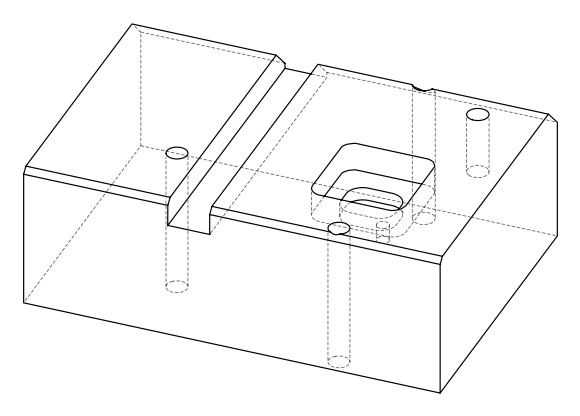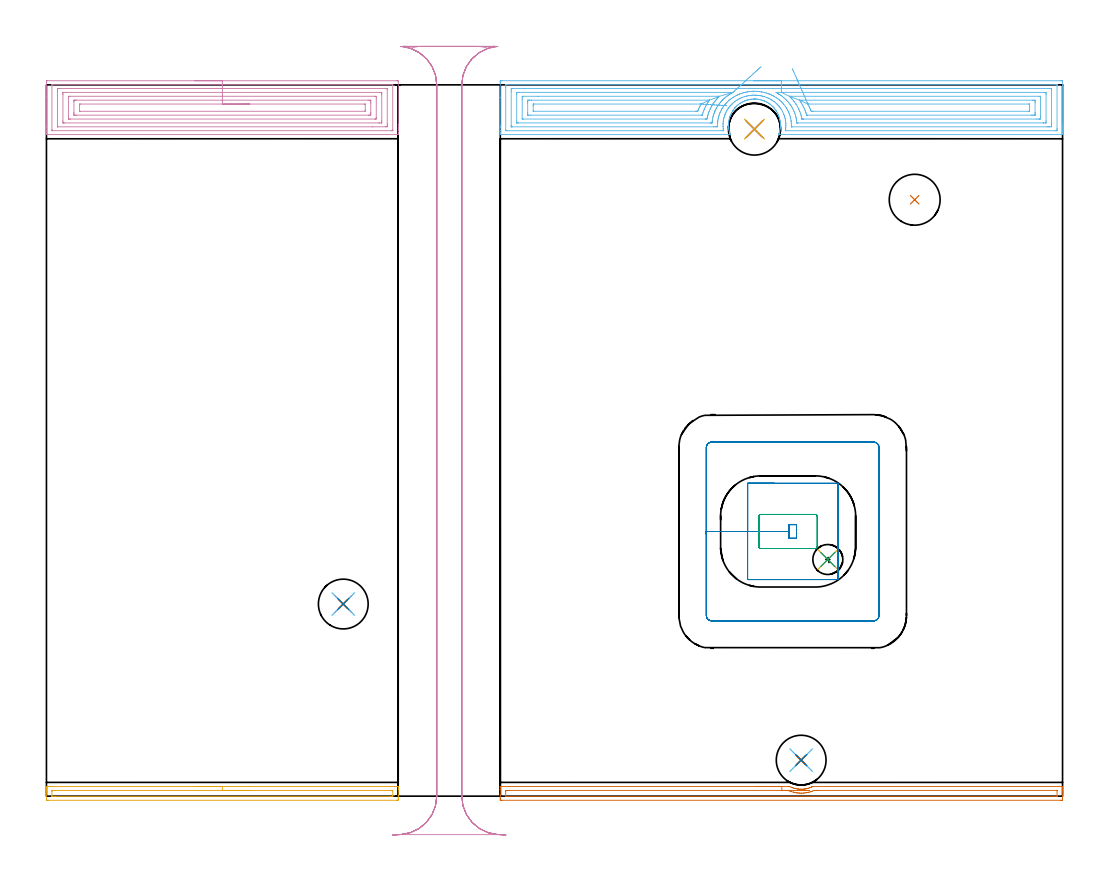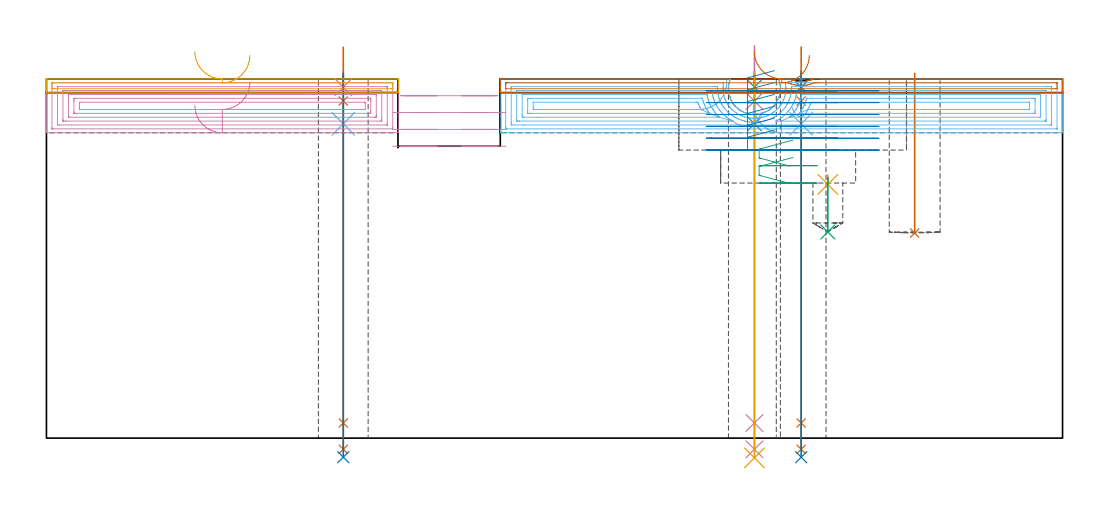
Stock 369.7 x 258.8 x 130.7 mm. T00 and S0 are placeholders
(PLAN: 22 operations, 14 tool changes, 41.5 min)
(1 INDEXABLE_INSERT_DRILL_BLIND_HOLE_FROM_SOLID | STEP1POCKET | NXT0302_008 | 0.23 min | 15002 mm3)
(2 SPOT_DRILL | STEP1HOLE | NXT0321_9005460120000 | 0.05 min | 182 mm3)
(3 SPOT_DRILL_1 | STEP1HOLE_1 | NXT0321_9005460120000 | 0.05 min | 183 mm3)
(4 SPOT_DRILL_2 | STEP1HOLE_2 | NXT0321_9005460120000 | 0.05 min | 182 mm3)
(5 SPOT_DRILL_3 | STEP1POCKET_1 | NXT0321_9005460120000 | 0.04 min | 4173 mm3)
(6 DRILL_BLIND_HOLE_INTO_CENTER | STEP1HOLE | UGT0301_221 | 0.07 min | 1153 mm3)
(7 GUN_DRILL_THROUGH_HOLE | STEP1HOLE | UGT0307_008 | 0.7 min | 11060 mm3)
(8 DRILL_TO_ENLARGE_THROUGH_HOLE | STEP1HOLE | UGT0301_250 | 0.56 min | 21186 mm3)
(9 DRILL_BLIND_HOLE_INTO_CENTER_1 | STEP1HOLE_1 | UGT0301_221 | 0.07 min | 1154 mm3)
(10 GUN_DRILL_THROUGH_HOLE_1 | STEP1HOLE_1 | UGT0307_008 | 0.71 min | 11060 mm3)
(11 DRILL_TO_ENLARGE_THROUGH_HOLE_1 | STEP1HOLE_1 | UGT0301_257 | 0.56 min | 24228 mm3)
(12 DRILL_BLIND_HOLE_INTO_CENTER_2 | STEP1HOLE_2 | UGT0301_221 | 0.07 min | 1155 mm3)
(13 GUN_DRILL_THROUGH_HOLE_2 | STEP1HOLE_2 | UGT0307_008 | 0.7 min | 11059 mm3)
(14 DRILL_TO_ENLARGE_THROUGH_HOLE_2 | STEP1HOLE_2 | UGT0301_250 | 0.56 min | 21185 mm3)
(15 DRILL_BLIND_HOLE_INTO_CENTER_3 | STEP1POCKET_1 | UGT0301_221 | 0.09 min | 1525 mm3)
(16 AREA_MILL | FG_CHAMFER_SURFACE | UGT0205_001 | 7.55 min | 26094 mm3)
(17 AREA_MILL_1 | FG_CHAMFER_SURFACE_1 | UGT0205_001 | 2.23 min | 1645 mm3)
(18 AREA_MILL_2 | FG_CHAMFER_SURFACE_2 | UGT0205_001 | 11.66 min | 39638 mm3)
(19 AREA_MILL_3 | FG_CHAMFER_SURFACE_3 | UGT0205_001 | 3.46 min | 2598 mm3)
(20 MILL_RECTANGULAR_POCKET | POCKET_RECTANGULAR_STRAIGHT | UGT0201_136 | Follow Part, ap 5, ae 75% | 6.27 min | 176246 mm3)
(21 MILL_RECTANGULAR_POCKET_1 | POCKET_RECTANGULAR_STRAIGHT_1 | UGT0201_006 | Follow Part, ap 7, ae 75% | 0.57 min | 20274 mm3)
(22 MILL_RECTANGULAR_SLOT | SLOT_RECTANGULAR | UGT0201_006 | Follow Part, ap 7, ae 75% | 5.19 min | 232188 mm3)
(TOOL NXT0302_008 | Index. Insert Drill 18.5mm [880-D1850L25-05] | D18.5 PA176 FL93 Z2)
(TOOL NXT0321_9005460120000 | NC Spot Drill, 142deg, 12mm, Carbide, Uncoated | D12 PA142 FL30 Z2)
(TOOL UGT0301_221 | Twist Drill 10.9 mm | D10.9 PA118 FL92 Z2)
(TOOL UGT0307_008 | Gun Drill 11 mm | D11 PA130 FL24 Z1)
(TOOL UGT0301_250 | Twist Drill 18.1 mm | D18.1 PA118 FL135 Z2)
(TOOL UGT0301_257 | Twist Drill 18.9 mm | D18.9 PA118 FL135 Z2)
(TOOL UGT0205_001 | Chamfer Mill 20 x 3 x 45 deg. | D20 FL50 Z2)
(TOOL UGT0201_136 | Carbide End Mill 20.0 | D20 FL30 Z4)
(TOOL UGT0201_006 | End Mill 28 mm | D28 FL25 Z2)
(OP 1 INDEXABLE_INSERT_DRILL_BLIND_HOLE_FROM_SOLID)
G17 G21 G94 G90
T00 M6
G54
G17 G0 G90 X315.9 Y217. S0 M3
G43 Z140.7 H1
G94 G81 G98 Z74.6 F250. R132.7
G80
M5
M2
(OP 2 SPOT_DRILL)
G17 G21 G94 G90
T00 M6
G54
G17 G0 G90 X274.6 Y13.1 S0 M3
G43 Z140.7 H0
G94 G81 G98 Z127.7 F250. R133.7
G80
M5
M2
(OP 3 SPOT_DRILL_1)
G17 G21 G94 G90
T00 M6
G54
G17 G0 G90 X257.6 Y242.7 S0 M3
G43 Z140.7 H0
G94 G81 G98 Z127.7 F250. R133.7
G80
M5
M2
(OP 4 SPOT_DRILL_2)
G17 G21 G94 G90
T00 M6
G54
G17 G0 G90 X108. Y69.9 S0 M3
G43 Z140.7 H0
G94 G81 G98 Z127.7 F250. R133.7
G80
M5
M2
(OP 5 SPOT_DRILL_3)
G17 G21 G94 G90
T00 M6
G54
G17 G0 G90 X284.3 Y86.1 S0 M3
G43 Z140.7 H0
G94 G81 G98 Z92.331 F250. R95.8
G80
M5
M2
(OP 6 DRILL_BLIND_HOLE_INTO_CENTER)
G17 G21 G94 G90
T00 M6
G54
G17 G0 G90 X274.6 Y13.1 S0 M3
G43 Z140.7 H0
G94 G81 G98 Z114.35 F250. R132.7
G80
M5
M2
(OP 7 GUN_DRILL_THROUGH_HOLE)
G17 G21 G94 G90
T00 M6
G54
G17 G0 G90 X274.6 Y13.1 M8
G43 Z142.303 H0
S716 M3
G94 G1 Z122.635 F125. M26
G4 X.084
Z5.5 F250.
G4 X.084
Z-4.065 F125.
G4 X.084
M5
M9
G0 Z142.303
M2
(OP 8 DRILL_TO_ENLARGE_THROUGH_HOLE)
G17 G21 G94 G90
T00 M6
G54
G17 G0 G90 X274.6 Y13.1 S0 M3
G43 Z140.7 H0
G94 G73 G98 Z-6.938 F250. Q17.205 R132.7
G80
M5
M2
(OP 9 DRILL_BLIND_HOLE_INTO_CENTER_1)
G17 G21 G94 G90
T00 M6
G54
G17 G0 G90 X257.6 Y242.7 S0 M3
G43 Z140.7 H0
G94 G81 G98 Z114.35 F250. R132.7
G80
M5
M2
(OP 10 GUN_DRILL_THROUGH_HOLE_1)
G17 G21 G94 G90
T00 M6
G54
G17 G0 G90 X257.6 Y242.7 M8
G43 Z142.749 H0
S716 M3
G94 G1 Z122.635 F125. M26
G4 X.084
Z5.5 F250.
G4 X.084
Z-4.065 F125.
G4 X.084
M5
M9
G0 Z142.749
M2
(OP 11 DRILL_TO_ENLARGE_THROUGH_HOLE_1)
G17 G21 G94 G90
T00 M6
G54
G17 G0 G90 X257.6 Y242.7 S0 M3
G43 Z140.7 H0
G94 G73 G98 Z-7.178 F250. Q17.235 R132.7
G80
M5
M2
(OP 12 DRILL_BLIND_HOLE_INTO_CENTER_2)
G17 G21 G94 G90
T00 M6
G54
G17 G0 G90 X108. Y69.9 S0 M3
G43 Z140.7 H0
G94 G81 G98 Z114.35 F250. R132.7
G80
M5
M2
(OP 13 GUN_DRILL_THROUGH_HOLE_2)
G17 G21 G94 G90
T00 M6
G54
G17 G0 G90 X108. Y69.9 M8
G43 Z142.239 H0
S716 M3
G94 G1 Z122.635 F125. M26
G4 X.084
Z5.5 F250.
G4 X.084
Z-4.065 F125.
G4 X.084
M5
M9
G0 Z142.239
M2
(OP 14 DRILL_TO_ENLARGE_THROUGH_HOLE_2)
G17 G21 G94 G90
T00 M6
G54
G17 G0 G90 X108. Y69.9 S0 M3
G43 Z140.7 H0
G94 G73 G98 Z-6.938 F250. Q17.205 R132.7
G80
M5
M2
(OP 15 DRILL_BLIND_HOLE_INTO_CENTER_3)
G17 G21 G94 G90
T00 M6
G54
G17 G0 G90 X284.3 Y86.1 S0 M3
G43 Z140.7 H0
G94 G81 G98 Z75. F250. R94.8
G80
M5
M2
(OP 16 AREA_MILL)
G17 G21 G94 G90
T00 M6
G54
G17 G0 G90 X54. Y260.3 S1061 M3
G43 Z140.7 H0
Z121.1
G94 G1 X54.038 Z120.228 F250.
X54.152 Z119.363
X54.341 Z118.512
X54.603 Z117.68
X54.937 Z116.874
X55.34 Z116.1
X55.808 Z115.364
X56.34 Z114.672
X56.929 Z114.029
X57.572 Z113.439
X58.264 Z112.908
X59. Z112.44
X59.774 Z112.037
X60.58 Z111.703
X61.412 Z111.441
X62.264 Z111.252
X63.128 Z111.138
X64. Z111.1
X127.39
X127.777 Y260.297 Z111.102
X127.99 Y260.292 Z111.106
X128. Y260.075 Z111.322
Y244.466 Z126.929
Y243.861 Z127.534
Y243.301 Z128.096
Y242.975 Z128.421
Y242.415 Z128.981
Y242.09 Z129.305
Y241.439 Z129.96
Y241.071 Z130.328
Y240.723 Z130.668
X127.992 Y240.702 Z130.688
X127.836 Y240.7 Z130.7
X0.164
X0.009 Y240.702 Z130.688
X0.007 Y240.722 Z130.669
X0. Y241.071 Z130.328
Y241.44 Z129.96
Y242.09 Z129.305
Y243.301 Z128.096
Y243.861 Z127.534
Y254.344 Z117.054
Y259.795 Z111.602
X0.002 Y260.077 Z111.32
X0.01 Y260.292 Z111.106
X0.226 Y260.299 Z111.099
X64. Y260.3 Z111.1
Y258.886 Z112.514
X125.826 Y258.885 Z112.515
X125.924 Y258.884 Z112.516
X125.972 Y258.881 Z112.519
X125.989 Y258.879 Z112.521
X125.991 Y258.865 Z112.535
X125.996 Y258.758 Z112.642
X125.999 Y258.518 Z112.882
X126. Y242.583 Z128.817
X125.996 Y242.19 Z129.21
X125.992 Y242.138 Z129.262
X125.988 Y242.12 Z129.28
X125.982 Y242.119 Z129.281
X125.929 Y242.116 Z129.284
X125.821 Y242.115 Z129.285
X125.604 Y242.114 Z129.286
X2.174 Y242.115 Z129.285
X2.076 Y242.116 Z129.284
X2.028 Y242.119 Z129.281
X2.011 Y242.121 Z129.279
X2.009 Y242.135 Z129.265
X2.004 Y242.242 Z129.158
X2.001 Y242.482 Z128.918
X2. Y258.417 Z112.983
X2.004 Y258.81 Z112.59
X2.008 Y258.862 Z112.538
X2.012 Y258.88 Z112.52
X2.018 Y258.881 Z112.519
X2.071 Y258.884 Z112.516
X2.179 Y258.885 Z112.515
X2.396 Y258.886 Z112.514
X64.
Y257.472 Z113.928
X123.818 Y257.471 Z113.929
X123.93 Y257.47 Z113.93
X123.969 Y257.467 Z113.933
X123.985 Y257.466 Z113.934
X123.99 Y257.439 Z113.961
X123.995 Y257.32 Z114.08
X123.999 Y257.139 Z114.261
X124. Y244.566 Z126.834
X123.996 Y243.861 Z127.539
X123.992 Y243.688 Z127.712
X123.976 Y243.535 Z127.865
X123.818 Y243.534 Z127.866
X123.259 Y243.53 Z127.87
X118.685 Y243.528 Z127.872
X4.182 Y243.529 Z127.871
X4.07 Y243.531 Z127.869
X4.031 Y243.533 Z127.867
X4.015 Y243.534 Z127.866
X4.01 Y243.561 Z127.839
X4.005 Y243.681 Z127.719
X4.001 Y243.861 Z127.539
X4. Y256.434 Z114.966
X4.004 Y257.139 Z114.261
X4.008 Y257.312 Z114.088
X4.024 Y257.465 Z113.935
X4.182 Y257.466 Z113.934
X4.741 Y257.471 Z113.929
X9.28 Y257.472 Z113.928
X64.
Y256.057 Z115.343
X121.338
X121.896 Y256.055 Z115.345
X121.956 Y256.053 Z115.347
X121.99 Y256.05 Z115.35
X121.993 Y256.005 Z115.395
X121.997 Y255.804 Z115.596
X122. Y255.401 Z115.999
Y245.631 Z125.769
X121.995 Y245.205 Z126.195
X121.99 Y244.992 Z126.408
X121.985 Y244.949 Z126.451
X121.933 Y244.947 Z126.453
X121.833 Y244.944 Z126.456
X121.14 Y244.943 Z126.457
X120.941
X6.662
X6.104 Y244.945 Z126.455
X6.044 Y244.947 Z126.453
X6.01 Y244.95 Z126.45
X6.007 Y244.995 Z126.405
X6.003 Y245.196 Z126.204
X6. Y245.599 Z125.801
Y255.369 Z116.031
X6.005 Y255.795 Z115.605
X6.01 Y256.008 Z115.392
X6.015 Y256.051 Z115.349
X6.067 Y256.053 Z115.347
X6.167 Y256.056 Z115.344
X6.86 Y256.057 Z115.343
X7.059
X64.
Y254.643 Z116.757
X119.354
X119.515 Y254.642 Z116.758
X119.836 Y254.636 Z116.764
X119.991 Y254.625 Z116.775
X119.995 Y254.575 Z116.825
X119.998 Y254.484 Z116.916
X120. Y253.843 Z117.557
X119.999 Y246.762 Z124.638
X119.994 Y246.516 Z124.884
X119.988 Y246.364 Z125.036
X119.676 Y246.359 Z125.041
X119.515 Y246.357 Z125.043
X8.646
X8.485 Y246.358 Z125.042
X8.164 Y246.364 Z125.036
X8.009 Y246.375 Z125.025
X8.005 Y246.425 Z124.975
X8.002 Y246.516 Z124.884
X8. Y247.157 Z124.243
X8.001 Y254.238 Z117.162
X8.006 Y254.484 Z116.916
X8.012 Y254.636 Z116.764
X8.324 Y254.641 Z116.759
X8.485 Y254.643 Z116.757
X64.
Y253.229 Z118.171
X117.049
X117.569 Y253.226 Z118.174
X117.948 Y253.222 Z118.178
X117.99 Y253.217 Z118.183
X117.996 Y253.175 Z118.225
X117.999 Y252.713 Z118.687
X118. Y252.286 Z119.114
Y248.744 Z122.656
X117.999 Y248.287 Z123.113
X117.996 Y247.863 Z123.537
X117.99 Y247.799 Z123.601
X117.983 Y247.778 Z123.622
X117.958 Y247.776 Z123.624
X117.829 Y247.773 Z123.627
X117.569 Y247.772 Z123.628
X117.196 Y247.771 Z123.629
X10.951 Y247.772 Z123.628
X10.431 Y247.774 Z123.626
X10.052 Y247.778 Z123.622
X10.01 Y247.783 Z123.617
X10.004 Y247.825 Z123.575
X10.001 Y248.287 Z123.113
X10. Y248.714 Z122.686
X10.001 Y252.713 Z118.687
X10.004 Y253.137 Z118.263
X10.01 Y253.201 Z118.199
X10.017 Y253.222 Z118.178
X10.042 Y253.224 Z118.176
X10.171 Y253.227 Z118.173
X10.431 Y253.228 Z118.172
X10.804 Y253.229 Z118.171
X64.
Y251.815 Z119.585
X115.796
X115.985 Y251.808 Z119.592
X115.998 Y251.749 Z119.651
X116. Y251.729 Z119.671
X115.999 Y249.627 Z121.773
X115.99 Y249.203 Z122.197
X115.783 Y249.186 Z122.214
X115.77 Y249.185 Z122.215
X12.204
X12.015 Y249.192 Z122.208
X12.002 Y249.251 Z122.149
X12. Y249.271 Z122.129
X12.001 Y251.373 Z120.027
X12.01 Y251.797 Z119.603
X12.217 Y251.814 Z119.586
X12.23 Y251.815 Z119.585
X64.
X64.872 Z119.623
X65.736 Z119.737
X66.588 Z119.926
X67.42 Z120.188
X68.226 Z120.522
X69. Z120.925
X69.736 Z121.394
X70.428 Z121.925
X71.071 Z122.514
X71.66 Z123.157
X72.192 Z123.849
X72.66 Z124.585
X73.063 Z125.359
X73.397 Z126.165
X73.659 Z126.997
X73.848 Z127.849
X73.962 Z128.714
X74. Z129.585
G0 Z140.7
M5
M2
(OP 17 AREA_MILL_1)
G17 G21 G94 G90
T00 M6
G54
G17 G0 G90 X54. Y3.5 S1061 M3
G43 Z140.7 H0
G94 G1 X54.038 Z139.828 F250.
X54.152 Z138.963
X54.341 Z138.112
X54.603 Z137.28
X54.937 Z136.474
X55.34 Z135.7
X55.808 Z134.964
X56.34 Z134.272
X56.929 Z133.629
X57.572 Z133.039
X58.264 Z132.508
X59. Z132.04
X59.774 Z131.637
X60.58 Z131.303
X61.412 Z131.041
X62.264 Z130.852
X63.128 Z130.738
X64. Z130.7
X127.836
X127.99 Y3.497 Z130.688
X127.998 Y3.384 Z130.576
X128. Y3.265 Z130.464
Y2.949 Z130.148
Y2.308 Z129.503
Y0.243 Z127.441
Y-0.308 Z126.887
Y-0.904 Z126.291
X127.997 Y-1.18 Z126.015
X127.99 Y-1.493 Z125.703
X127.715 Y-1.498 Z125.7
X127.389 Y-1.5
X0.61
X0.285 Y-1.498
X0.01 Y-1.493 Z125.703
X0. Y-1.18 Z126.015
Y1.988 Z129.184
Y2.308 Z129.503
Y2.949 Z130.148
Y3.265 Z130.464
X0.002 Y3.384 Z130.576
X0.01 Y3.497 Z130.688
X0.164 Y3.5 Z130.7
X64.
Y2.086 Z129.286
X124.939
X125.604 Y2.085 Z129.285
X125.835 Y2.083 Z129.283
X125.95 Y2.079 Z129.279
X125.991 Y2.07 Z129.27
X125.993 Y2.047 Z129.247
X125.999 Y1.923 Z129.123
X126. Y0.177 Z127.377
X125.998 Y0.048 Z127.248
X125.993 Y-0.055 Z127.145
X125.989 Y-0.08 Z127.12
X125.977 Y-0.082 Z127.118
X125.936 Y-0.084 Z127.116
X125.604 Y-0.086 Z127.114
X125.376
X3.061
X2.396 Y-0.085 Z127.115
X2.166 Y-0.083 Z127.117
X2.05 Y-0.079 Z127.121
X2.009 Y-0.07 Z127.13
X2.007 Y-0.047 Z127.153
X2.001 Y0.077 Z127.277
X2. Y1.823 Z129.023
X2.002 Y1.952 Z129.152
X2.007 Y2.054 Z129.254
X2.011 Y2.08 Z129.28
X2.023 Y2.082 Z129.282
X2.064 Y2.084 Z129.284
X2.396 Y2.085 Z129.285
X2.624 Y2.086 Z129.286
X64.
X64.872 Z129.324
X65.736 Z129.438
X66.588 Z129.626
X67.42 Z129.889
X68.226 Z130.223
X69. Z130.625
X69.736 Z131.094
X70.428 Z131.625
X71.071 Z132.215
X71.66 Z132.858
X72.192 Z133.55
X72.66 Z134.286
X73.063 Z135.059
X73.397 Z135.865
X73.659 Z136.697
X73.848 Z137.549
X73.962 Z138.414
X74. Z139.286
G0 Z140.7
M5
M2
(OP 18 AREA_MILL_2)
G17 G21 G94 G90
T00 M6
G54
G17 G0 G90 X257.4 Y260.3 S1061 M3
G43 Z140.7 H0
Z121.1
G94 G1 X257.438 Z120.228 F250.
X257.552 Z119.363
X257.741 Z118.512
X258.003 Z117.68
X258.337 Z116.874
X258.74 Z116.1
X259.208 Z115.364
X259.74 Z114.672
X260.329 Z114.029
X260.972 Z113.439
X261.664 Z112.908
X262.4 Z112.44
X263.174 Z112.037
X263.98 Z111.703
X264.812 Z111.441
X265.664 Z111.252
X266.528 Z111.138
X267.4 Z111.1
X369.099
X369.487 Y260.296 Z111.102
X369.69 Y260.292 Z111.106
X369.7 Y260.085 Z111.313
Y244.456 Z126.938
Y243.861 Z127.533
Y243.282 Z128.115
Y242.975 Z128.421
Y242.397 Z129.
Y242.09 Z129.305
Y241.477 Z129.922
Y241.05 Z130.35
Y240.721 Z130.669
X369.692 Y240.702 Z130.688
X369.546 Y240.7 Z130.7
X266.508
X266.391 Y240.705 Z130.691
X266.43 Y240.833 Z130.565
X266.508 Y241.057 Z130.343
X266.564 Y241.216 Z130.184
X266.654 Y241.51 Z129.89
X266.77 Y241.949 Z129.451
X266.868 Y242.391 Z129.009
X266.943 Y242.831 Z128.569
X266.998 Y243.272 Z128.128
X267.031 Y243.713 Z127.687
X267.044 Y244.154 Z127.246
X267.036 Y244.594 Z126.806
X267.007 Y245.035 Z126.365
X266.958 Y245.476 Z125.924
X266.887 Y245.916 Z125.484
X266.794 Y246.358 Z125.042
X266.678 Y246.797 Z124.603
X266.509 Y247.345 Z124.055
X266.448 Y247.512 Z123.887
X266.382 Y247.677 Z123.721
X266.246 Y247.989 Z123.408
X266.189 Y248.12 Z123.277
X266.107 Y248.287 Z123.112
X265.973 Y248.559 Z122.84
X265.878 Y248.73 Z122.67
X265.617 Y249.197 Z122.202
X265.458 Y249.439 Z121.958
X265.331 Y249.615 Z121.779
X265.174 Y249.834 Z121.566
X265.136 Y249.887 Z121.513
X264.795 Y250.321 Z121.078
X264.726 Y250.402 Z120.996
X264.632 Y250.5 Z120.896
X264.426 Y250.72 Z120.68
X264.341 Y250.81 Z120.589
X263.94 Y251.203 Z120.197
X263.835 Y251.297 Z120.102
X263.386 Y251.658 Z119.737
X263.164 Y251.826 Z119.574
X262.943 Y251.99 Z119.409
X262.805 Y252.084 Z119.316
X262.432 Y252.314 Z119.086
X262.408 Y252.327 Z119.073
X262.052 Y252.528 Z118.869
X261.609 Y252.749 Z118.649
X261.155 Y252.953 Z118.443
X261.129 Y252.963 Z118.433
X260.999 Y253.008 Z118.39
X260.863 Y253.054 Z118.344
X260.709 Y253.103 Z118.289
X260.415 Y253.205 Z118.193
X260.269 Y253.253 Z118.144
X259.825 Y253.377 Z118.023
X259.371 Y253.474 Z117.923
X258.933 Y253.548 Z117.852
X258.487 Y253.6 Z117.798
X258.042 Y253.635 Z117.764
X257.819 Y253.645 Z117.754
X257.688 Z117.753
X257.587 Z117.748
X257.479 Y253.647 Z117.753
X257.428
X257.149 Y253.634 Z117.765
X256.704 Y253.6 Z117.799
X256.259 Y253.546 Z117.851
X255.813 Y253.471 Z117.926
X255.803 Y253.469 Z117.928
X255.357 Y253.372 Z118.027
X255.277 Y253.351 Z118.049
X254.922 Y253.255 Z118.143
X254.769 Y253.206 Z118.192
X254.494 Y253.116 Z118.278
X254.465 Y253.105 Z118.289
X254.301 Y253.047 Z118.352
X254.018 Y252.942 Z118.454
X253.704 Y252.8 Z118.599
X253.582 Y252.745 Z118.654
X253.126 Y252.516 Z118.881
X252.764 Y252.31 Z119.088
X252.459 Y252.123 Z119.277
X252.395 Y252.084 Z119.316
X252.248 Y251.984 Z119.416
X251.796 Y251.644 Z119.752
X251.659 Y251.533 Z119.863
X251.356 Y251.289 Z120.11
X251.26 Y251.203 Z120.197
X250.84 Y250.791 Z120.609
X250.747 Y250.691 Z120.707
X250.568 Y250.5 Z120.896
X250.465 Y250.392 Z121.007
X250.45 Y250.374 Z121.024
X250.405 Y250.321 Z121.078
X250.064 Y249.887 Z121.513
X250.004 Y249.803 Z121.596
X249.869 Y249.615 Z121.781
X249.742 Y249.439 Z121.958
X249.568 Y249.172 Z122.227
X249.227 Y248.56 Z122.84
X249.011 Y248.122 Z123.278
X248.821 Y247.678 Z123.722
X248.714 Y247.402 Z123.998
X248.682 Y247.319 Z124.081
X248.666 Y247.266 Z124.134
X248.522 Y246.797 Z124.603
X248.406 Y246.358 Z125.042
X248.313 Y245.916 Z125.484
X248.242 Y245.476 Z125.924
X248.193 Y245.035 Z126.365
X248.164 Y244.594 Z126.806
X248.156 Y244.154 Z127.246
X248.169 Y243.713 Z127.687
X248.202 Y243.272 Z128.128
X248.256 Y242.831 Z128.569
X248.336 Y242.391 Z129.009
X248.55 Y241.51 Z129.89
X248.636 Y241.216 Z130.184
X248.666 Y241.126 Z130.274
X248.685 Y241.069 Z130.33
X248.76 Y240.859 Z130.539
X248.809 Y240.705 Z130.692
X248.666 Y240.7 Z130.7
X165.254
X165.11 Y240.703 Z130.688
X165.107 Y240.72 Z130.671
X165.1 Y241.05 Z130.35
Y241.477 Z129.922
Y242.09 Z129.305
Y243.282 Z128.115
Y243.861 Z127.533
Y254.194 Z117.203
Y259.506 Z111.891
X165.103 Y259.795 Z111.602
X165.108 Y260.292 Z111.106
X165.197 Y260.295 Z111.103
X165.701 Y260.3 Z111.1
X267.4
Y258.886 Z112.514
X367.34
X367.536 Y258.884 Z112.516
X367.634 Y258.882 Z112.518
X367.68 Y258.879 Z112.521
X367.691 Y258.874 Z112.526
X367.693 Y258.858 Z112.542
X367.697 Y258.76 Z112.64
X367.7 Y258.529 Z112.871
X367.699 Y242.975 Z128.425
X367.698 Y242.596 Z128.804
X367.69 Y242.212 Z129.188
X367.685 Y242.121 Z129.279
X367.64 Y242.119 Z129.281
X367.532 Y242.116 Z129.284
X367.315 Y242.114 Z129.286
X367.291
X269.16
X268.97 Y242.117 Z129.283
X268.877 Y242.121 Z129.279
X268.843 Y242.123 Z129.277
X268.845 Y242.147 Z129.253
X268.853 Y242.214 Z129.186
X268.88 Y242.392 Z129.008
X268.961 Y242.975 Z128.425
X268.984 Y243.174 Z128.226
X269.028 Y243.861 Z127.539
X269.034 Y244.009 Z127.391
X269.019 Y244.746 Z126.654
X269.012 Y244.917 Z126.483
X268.936 Y245.631 Z125.769
X268.893 Y245.92 Z125.48
X268.773 Y246.516 Z124.884
X268.639 Y247.058 Z124.342
X268.534 Y247.402 Z123.998
X268.475 Y247.583 Z123.817
X268.292 Y248.094 Z123.306
X268.209 Y248.287 Z123.113
X268.144 Y248.434 Z122.966
X267.771 Y249.172 Z122.228
X267.4 Y249.83 Z121.57
X267.247 Y250.057 Z121.343
X266.897 Y250.557 Z120.843
X266.591 Y250.943 Z120.457
X266.508 Y251.044 Z120.356
X266.126 Y251.454 Z119.946
X265.76 Y251.828 Z119.572
X265.616 Y251.968 Z119.432
X265.215 Y252.319 Z119.081
X264.73 Y252.713 Z118.687
X264.724 Y252.718 Z118.682
X264.704 Y252.733 Z118.667
X264.214 Y253.078 Z118.322
X264.024 Y253.2 Z118.2
X263.832 Y253.319 Z118.081
X263.348 Y253.598 Z117.802
X262.939 Y253.809 Z117.591
X262.525 Y254.01 Z117.39
X262.047 Y254.214 Z117.186
X261.27 Y254.484 Z116.916
X261.155 Y254.522 Z116.878
X261.099 Y254.54 Z116.86
X260.608 Y254.671 Z116.729
X260.263 Y254.754 Z116.646
X259.915 Y254.829 Z116.571
X259.371 Y254.921 Z116.479
X258.868 Y254.983 Z116.417
X258.479 Y255.017 Z116.383
X257.907 Y255.051 Z116.349
X257.587 Y255.056 Z116.344
X257.027 Y255.039 Z116.361
X256.695 Y255.015 Z116.385
X256.207 Y254.968 Z116.432
X255.803 Y254.917 Z116.483
X255.429 Y254.854 Z116.546
X254.911 Y254.748 Z116.652
X254.693 Y254.699 Z116.701
X254.018 Y254.518 Z116.882
X253.992 Y254.51 Z116.89
X253.91 Y254.484 Z116.916
X253.33 Y254.282 Z117.118
X253.244 Y254.25 Z117.15
X253.126 Y254.203 Z117.197
X252.703 Y254.019 Z117.381
X252.234 Y253.798 Z117.602
X252.101 Y253.731 Z117.669
X251.852 Y253.598 Z117.802
X251.342 Y253.302 Z118.098
X250.979 Y253.073 Z118.327
X250.45 Y252.698 Z118.702
X249.969 Y252.306 Z119.094
X249.558 Y251.948 Z119.452
X249.496 Y251.889 Z119.511
X249.435 Y251.828 Z119.572
X249.059 Y251.438 Z119.962
X248.666 Y251.016 Z120.384
X248.632 Y250.976 Z120.424
X248.606 Y250.943 Z120.457
X248.25 Y250.47 Z120.93
X247.949 Y250.057 Z121.343
X247.878 Y249.954 Z121.446
X247.774 Y249.795 Z121.605
X247.549 Y249.396 Z122.004
X247.429 Y249.172 Z122.228
X247.244 Y248.812 Z122.588
X246.996 Y248.287 Z123.113
X246.96 Y248.209 Z123.191
X246.882 Y248.023 Z123.377
X246.719 Y247.563 Z123.837
X246.668 Y247.402 Z123.998
X246.518 Y246.877 Z124.523
X246.427 Y246.516 Z124.884
X246.352 Y246.157 Z125.243
X246.264 Y245.631 Z125.769
X246.234 Y245.389 Z126.011
X246.181 Y244.746 Z126.654
X246.17 Y244.567 Z126.833
X246.172 Y243.861 Z127.539
X246.177 Y243.675 Z127.725
X246.241 Y242.975 Z128.425
X246.271 Y242.696 Z128.704
X246.358 Y242.121 Z129.279
X246.314 Y242.119 Z129.281
X246.206 Y242.116 Z129.284
X245.99 Y242.114 Z129.286
X245.965
X167.46
X167.264 Y242.116 Z129.284
X167.166 Y242.118 Z129.282
X167.12 Y242.121 Z129.279
X167.109 Y242.126 Z129.274
X167.107 Y242.142 Z129.258
X167.103 Y242.24 Z129.16
X167.1 Y242.472 Z128.929
X167.101 Y258.025 Z113.375
X167.102 Y258.405 Z112.995
X167.11 Y258.788 Z112.612
X167.115 Y258.879 Z112.521
X167.16 Y258.881 Z112.519
X167.268 Y258.884 Z112.516
X167.485 Y258.886 Z112.514
X167.509
X267.4
Y257.472 Z113.928
X365.197 Y257.471 Z113.929
X365.531 Y257.469 Z113.931
X365.642 Y257.467 Z113.933
X365.679 Y257.465 Z113.935
X365.69 Y257.456 Z113.944
X365.693 Y257.419 Z113.981
X365.697 Y257.307 Z114.093
X365.699 Y257.139 Z114.261
X365.7 Y256.972 Z114.428
Y244.578 Z126.822
X365.698 Y243.861 Z127.539
X365.697 Y243.696 Z127.704
X365.689 Y243.535 Z127.865
X365.531 Y243.534 Z127.866
X364.973 Y243.53 Z127.87
X364.639 Y243.529 Z127.871
X364.082 Y243.528 Z127.872
X271.302 Y243.529 Z127.871
X271.13 Y243.531 Z127.869
X271.06 Y243.533 Z127.867
X271.036 Y243.535 Z127.865
X271.029 Y243.563 Z127.837
X271.033 Y243.861 Z127.539
X271.027 Y244.687 Z126.713
X271.024 Y244.746 Z126.654
X270.968 Y245.454 Z125.946
X270.95 Y245.631 Z125.769
X270.948 Y245.651 Z125.749
X270.795 Y246.516 Z124.884
X270.754 Y246.729 Z124.671
X270.574 Y247.402 Z123.998
X270.406 Y247.96 Z123.44
X270.286 Y248.287 Z123.113
X270.228 Y248.437 Z122.963
X270.076 Y248.802 Z122.598
X269.957 Y249.053 Z122.347
X269.898 Y249.172 Z122.228
X269.725 Y249.52 Z121.88
X269.422 Y250.057 Z121.343
X269.184 Y250.466 Z120.934
X268.853 Y250.943 Z120.457
X268.292 Y251.685 Z119.715
X268.168 Y251.828 Z119.572
X267.799 Y252.229 Z119.171
X267.4 Y252.643 Z118.757
X267.325 Y252.713 Z118.687
X266.894 Y253.099 Z118.301
X266.508 Y253.421 Z117.979
X266.28 Y253.598 Z117.802
X265.616 Y254.087 Z117.313
X264.977 Y254.484 Z116.916
X264.724 Y254.631 Z116.769
X264.387 Y254.818 Z116.582
X263.832 Y255.089 Z116.311
X263.213 Y255.369 Z116.031
X262.939 Y255.48 Z115.92
X262.762 Y255.545 Z115.855
X262.047 Y255.781 Z115.619
X261.456 Y255.956 Z115.444
X261.155 Y256.033 Z115.367
X260.292 Y256.226 Z115.174
X260.263 Y256.231 Z115.169
X260.127 Y256.254 Z115.146
X259.371 Y256.359 Z115.041
X259.251 Y256.373 Z115.027
X258.479 Y256.436 Z114.964
X258.283 Y256.448 Z114.952
X257.587 Y256.47 Z114.93
X257.375 Y256.465 Z114.935
X256.695 Y256.437 Z114.963
X256.523 Y256.424 Z114.976
X255.803 Y256.356 Z115.044
X255.711 Y256.345 Z115.055
X255.069 Y256.254 Z115.146
X254.934 Y256.231 Z115.169
X254.911 Y256.226 Z115.174
X254.202 Y256.073 Z115.327
X254.018 Y256.03 Z115.37
X253.497 Y255.886 Z115.514
X253.126 Y255.778 Z115.622
X252.819 Y255.674 Z115.726
X252.234 Y255.472 Z115.928
X252.159 Y255.444 Z115.956
X251.978 Y255.369 Z116.031
X251.541 Y255.172 Z116.228
X251.342 Y255.078 Z116.322
X250.942 Y254.881 Z116.519
X250.45 Y254.619 Z116.781
X250.363 Y254.57 Z116.83
X250.216 Y254.484 Z116.916
X249.812 Y254.232 Z117.168
X249.558 Y254.069 Z117.331
X249.283 Y253.871 Z117.529
X248.913 Y253.598 Z117.802
X248.774 Y253.491 Z117.909
X248.666 Y253.404 Z117.996
X248.291 Y253.086 Z118.314
X247.873 Y252.713 Z118.687
X247.822 Y252.666 Z118.734
X247.774 Y252.618 Z118.782
X247.386 Y252.213 Z119.187
X247.027 Y251.828 Z119.572
X246.959 Y251.751 Z119.649
X246.882 Y251.658 Z119.742
X246.571 Y251.251 Z120.149
X246.342 Y250.943 Z120.457
X246.196 Y250.738 Z120.662
X245.99 Y250.435 Z120.965
X245.848 Y250.198 Z121.202
X245.769 Y250.057 Z121.343
X245.534 Y249.625 Z121.775
X245.303 Y249.172 Z122.228
X245.236 Y249.035 Z122.365
X245.097 Y248.738 Z122.662
X244.966 Y248.417 Z122.983
X244.917 Y248.287 Z123.113
X244.735 Y247.761 Z123.639
X244.628 Y247.402 Z123.998
X244.536 Y247.073 Z124.327
X244.403 Y246.516 Z124.884
X244.369 Y246.354 Z125.046
X244.25 Y245.631 Z125.769
X244.244 Y245.592 Z125.808
X244.205 Y245.184 Z126.216
X244.173 Y244.778 Z126.622
Y244.746 Z126.654
X244.165 Y243.901 Z127.499
X244.167 Y243.648 Z127.752
X244.168 Y243.545 Z127.855
X243.982 Y243.536 Z127.864
X243.645 Y243.531 Z127.869
X243.313 Y243.529 Z127.871
X242.756
X169.603
X169.269 Y243.531 Z127.869
X169.158 Y243.533 Z127.867
X169.121 Y243.535 Z127.865
X169.11 Y243.544 Z127.856
X169.107 Y243.582 Z127.819
X169.103 Y243.693 Z127.707
X169.101 Y243.861 Z127.539
X169.1 Y244.028 Z127.372
Y256.422 Z114.978
X169.102 Y257.139 Z114.261
X169.103 Y257.304 Z114.096
X169.111 Y257.465 Z113.935
X169.269 Y257.466 Z113.934
X169.827 Y257.471 Z113.929
X173.74 Y257.472 Z113.928
X267.4
Y256.057 Z115.343
X363.053
X363.606 Y256.055 Z115.345
X363.667 Y256.053 Z115.347
X363.683 Y256.051 Z115.349
X363.69 Y256.042 Z115.358
X363.693 Y255.995 Z115.405
X363.698 Y255.802 Z115.598
X363.7 Y255.416 Z115.984
Y245.631 Z125.769
X363.696 Y245.212 Z126.188
X363.692 Y245.002 Z126.398
X363.69 Y244.956 Z126.444
X363.646 Y244.95 Z126.45
X363.544 Y244.947 Z126.453
X362.855 Y244.943 Z126.457
X362.656
X273.446
X273.204 Y244.945 Z126.455
X273.084 Y244.947 Z126.453
X273.031 Y244.949 Z126.451
X273.021 Y244.99 Z126.41
X272.974 Y245.411 Z125.989
X272.946 Y245.631 Z125.769
X272.828 Y246.442 Z124.958
X272.815 Y246.516 Z124.884
X272.753 Y246.862 Z124.538
X272.615 Y247.402 Z123.998
X272.567 Y247.586 Z123.814
X272.346 Y248.287 Z123.113
X272.216 Y248.64 Z122.76
X271.999 Y249.172 Z122.228
X271.86 Y249.484 Z121.916
X271.567 Y250.057 Z121.343
X271.23 Y250.683 Z120.717
X271.074 Y250.943 Z120.457
X270.968 Y251.114 Z120.286
X270.672 Y251.533 Z119.867
X270.453 Y251.828 Z119.572
X270.076 Y252.32 Z119.08
X269.74 Y252.713 Z118.687
X269.184 Y253.297 Z118.103
X268.879 Y253.598 Z117.802
X268.292 Y254.119 Z117.281
X267.844 Y254.484 Z116.916
X267.4 Y254.818 Z116.582
X267.078 Y255.051 Z116.349
X266.594 Y255.369 Z116.031
X266.508 Y255.423 Z115.977
X266.362 Y255.514 Z115.886
X265.988 Y255.729 Z115.671
X265.616 Y255.943 Z115.457
X265.434 Y256.051 Z115.349
X265.616 Y256.054 Z115.346
X265.816 Y256.056 Z115.344
X267.4 Y256.057 Z115.343
X270.293 Y254.636 Z116.764
X270.326 Y254.638 Z116.762
X270.647 Y254.642 Z116.758
X270.808 Y254.643 Z116.757
X361.231
X361.553 Y254.641 Z116.759
X361.644 Y254.639 Z116.762
X361.691 Y254.636 Z116.764
X361.693 Y254.627 Z116.773
X361.697 Y254.573 Z116.827
X361.699 Y254.484 Z116.916
X361.7 Y247.402 Z123.998
X361.699 Y246.778 Z124.622
X361.694 Y246.516 Z124.884
X361.69 Y246.367 Z125.033
X361.392 Y246.361 Z125.039
X361.23 Y246.358 Z125.042
X361.071 Y246.357 Z125.043
X360.339
X275.429
X275.268 Y246.358 Z125.042
X274.947 Y246.362 Z125.038
X274.863 Y246.364 Z125.036
X274.857 Y246.385 Z125.015
X274.845 Y246.433 Z124.967
X274.827 Y246.516 Z124.884
X274.683 Y247.257 Z124.143
X274.647 Y247.402 Z123.998
X274.537 Y247.84 Z123.56
X274.401 Y248.287 Z123.113
X274.339 Y248.483 Z122.917
X274.081 Y249.172 Z122.228
X273.748 Y249.955 Z121.445
X273.698 Y250.057 Z121.343
X273.645 Y250.163 Z121.237
X273.225 Y250.943 Z120.457
X272.753 Y251.757 Z119.643
X272.705 Y251.828 Z119.572
X272.601 Y251.978 Z119.422
X272.051 Y252.713 Z118.687
X271.86 Y252.96 Z118.44
X271.308 Y253.598 Z117.802
X270.968 Y253.957 Z117.443
X270.444 Y254.484 Z116.916
X270.367 Y254.558 Z116.842
X270.318 Y254.607 Z116.793
X270.293 Y254.636 Z116.764
X273.958 Y253.222 Z118.178
X274.022 Y253.224 Z118.176
X274.537 Y253.228 Z118.172
X274.909 Y253.229 Z118.171
X358.767
X359.286 Y253.226 Z118.174
X359.666 Y253.222 Z118.178
X359.69 Y253.218 Z118.182
X359.696 Y253.192 Z118.208
X359.699 Y252.713 Z118.687
X359.7 Y252.303 Z119.097
Y248.762 Z122.638
Y248.287 Z123.113
X359.698 Y247.878 Z123.522
X359.694 Y247.818 Z123.582
X359.69 Y247.786 Z123.614
X359.673 Y247.778 Z123.622
X359.546 Y247.775 Z123.625
X359.286 Y247.773 Z123.627
X358.767 Y247.771 Z123.629
X358.394
X276.84 Y247.772 Z123.628
X276.701 Y247.773 Z123.627
X276.632 Y247.776 Z123.624
X276.604 Y247.778 Z123.622
X276.59 Y247.802 Z123.598
X276.5 Y248.109 Z123.291
X276.447 Y248.287 Z123.113
X276.321 Y248.7 Z122.7
X276.153 Y249.172 Z122.228
X276.058 Y249.433 Z121.967
X275.789 Y250.057 Z121.343
X275.677 Y250.311 Z121.089
X275.429 Y250.828 Z120.572
X275.369 Y250.943 Z120.457
X275.303 Y251.067 Z120.333
X274.869 Y251.828 Z119.572
X274.537 Y252.386 Z119.014
X274.053 Y253.083 Z118.317
X273.958 Y253.222 Z118.178
X277.053 Y251.804 Z119.596
X277.062 Y251.808 Z119.592
X277.11 Y251.811 Z119.589
X277.213 Y251.815 Z119.585
X357.502 Y251.814 Z119.586
X357.517
X357.69 Y251.799 Z119.601
X357.697 Y251.751 Z119.649
X357.698 Y251.735 Z119.665
X357.7 Y249.861 Z121.539
X357.697 Y249.665 Z121.735
X357.69 Y249.273 Z122.127
X357.685 Y249.191 Z122.209
X357.666 Y249.19 Z122.21
X357.612 Y249.187 Z122.213
X357.502 Y249.185 Z122.215
X357.489
X278.997
X278.545 Y249.187 Z122.213
X278.325 Y249.19 Z122.21
X278.223 Y249.192 Z122.208
X278.105 Y249.49 Z121.91
X277.877 Y250.057 Z121.343
X277.721 Y250.439 Z120.961
X277.483 Y250.943 Z120.457
X277.213 Y251.491 Z119.909
X277.116 Y251.674 Z119.726
X277.103 Y251.698 Z119.702
X277.066 Y251.775 Z119.625
X277.053 Y251.804 Z119.596
X276.784 Y252.416 Z119.035
X276.496 Y253.071 Z118.535
X276.192 Y253.762 Z118.1
X275.873 Y254.486 Z117.731
X275.543 Y255.237 Z117.433
X275.204 Y256.008 Z117.208
X274.858 Y256.795 Z117.057
X274.508 Y257.59 Z116.982
X274.156 Y258.389
X273.806 Y259.184 Z117.059
X273.46 Y259.97 Z117.211
X273.121 Y260.741 Z117.437
X272.791 Y261.492 Z117.736
X272.472 Y262.215 Z118.105
X272.168 Y262.906 Z118.541
X271.881 Y263.56 Z119.042
X271.612 Y264.172 Z119.603
X271.363 Y264.736 Z120.22
G0 X260.022 Y265.421 Z118.044
G1 X259.639 Y265.07 Z117.342
X259.213 Y264.68 Z116.689
X258.746 Y264.253 Z116.089
X258.242 Y263.792 Z115.546
X257.705 Y263.301 Z115.065
X257.139 Y262.784 Z114.648
X256.548 Y262.244 Z114.301
X255.938 Y261.685 Z114.024
X255.312 Y261.113 Z113.821
X254.675 Y260.531 Z113.692
X254.032 Y259.943 Z113.639
X253.389 Y259.354 Z113.662
X252.749 Y258.769 Z113.761
X252.118 Y258.193 Z113.935
X251.501 Y257.628 Z114.183
X250.902 Y257.08 Z114.503
X250.326 Y256.554 Z114.892
X249.777 Y256.052 Z115.348
X249.769 Y256.044 Z115.356
X249.612 Y255.952 Z115.448
X249.558 Y255.922 Z115.478
X249.203 Y255.722 Z115.678
X248.99 Y255.599 Z115.801
X248.666 Y255.409 Z115.991
X248.641 Y255.394 Z116.006
X248.601 Y255.369 Z116.031
X248.105 Y255.04 Z116.36
X247.774 Y254.804 Z116.596
X247.589 Y254.667 Z116.733
X247.35 Y254.484 Z116.916
X247.091 Y254.276 Z117.124
X246.882 Y254.102 Z117.298
X246.613 Y253.865 Z117.535
X246.318 Y253.598 Z117.802
X246.15 Y253.439 Z117.961
X245.99 Y253.28 Z118.12
X245.712 Y252.988 Z118.412
X245.457 Y252.713 Z118.687
X245.289 Y252.523 Z118.877
X245.097 Y252.296 Z119.104
X244.892 Y252.031 Z119.369
X244.74 Y251.828 Z119.572
X244.516 Y251.519 Z119.881
X244.205 Y251.079 Z120.321
X244.152 Y250.996 Z120.404
X244.12 Y250.943 Z120.457
X243.831 Y250.429 Z120.971
X243.627 Y250.057 Z121.343
X243.521 Y249.852 Z121.548
X243.313 Y249.432 Z121.968
X243.232 Y249.253 Z122.147
X243.198 Y249.172 Z122.228
X242.977 Y248.62 Z122.78
X242.859 Y248.287 Z123.113
X242.751 Y247.96 Z123.44
X242.585 Y247.402 Z123.998
X242.55 Y247.274 Z124.126
X242.421 Y246.743 Z124.657
X242.383 Y246.555 Z124.845
X242.376 Y246.516 Z124.884
X242.265 Y245.786 Z125.614
X242.246 Y245.631 Z125.769
X242.225 Y245.436 Z125.964
X242.178 Y244.981 Z126.419
X242.174 Y244.957 Z126.443
X242.158 Y244.95 Z126.45
X242.099 Y244.947 Z126.453
X241.975 Y244.944 Z126.456
X241.728 Y244.943 Z126.457
X241.529
X171.747
X171.194 Y244.945 Z126.455
X171.132 Y244.947 Z126.453
X171.117 Y244.949 Z126.451
X171.11 Y244.958 Z126.442
X171.107 Y245.005 Z126.395
X171.102 Y245.198 Z126.202
X171.1 Y245.585 Z125.815
Y255.369 Z116.031
X171.104 Y255.788 Z115.612
X171.108 Y255.998 Z115.402
X171.11 Y256.045 Z115.355
X171.154 Y256.05 Z115.35
X171.256 Y256.053 Z115.347
X171.945 Y256.057 Z115.343
X172.144
X249.272
X249.558 Y256.056 Z115.344
X249.76 Y256.053 Z115.347
X249.777 Y256.052 Z115.348
X244.901 Y254.633 Z116.767
X244.883 Y254.613 Z116.787
X244.833 Y254.562 Z116.838
X244.752 Y254.484 Z116.916
X244.478 Y254.214 Z117.186
X244.205 Y253.942 Z117.458
X244.037 Y253.765 Z117.635
X243.884 Y253.598 Z117.802
X243.616 Y253.298 Z118.102
X243.313 Y252.938 Z118.462
X243.214 Y252.812 Z118.588
X243.139 Y252.713 Z118.687
X242.837 Y252.3 Z119.1
X242.496 Y251.828 Z119.572
X242.465 Y251.784 Z119.616
X242.421 Y251.718 Z119.682
X242.131 Y251.23 Z120.17
X241.967 Y250.943 Z120.457
X241.813 Y250.661 Z120.739
X241.529 Y250.115 Z121.285
X241.51 Y250.076 Z121.324
X241.502 Y250.057 Z121.343
X241.239 Y249.46 Z121.94
X241.121 Y249.172 Z122.228
X240.988 Y248.824 Z122.576
X240.801 Y248.287 Z123.113
X240.761 Y248.164 Z123.236
X240.637 Y247.743 Z123.657
X240.567 Y247.471 Z123.929
X240.55 Y247.402 Z123.998
X240.406 Y246.745 Z124.655
X240.359 Y246.516 Z124.884
X240.33 Y246.376 Z125.024
X240.066 Y246.364 Z125.036
X239.903 Y246.359 Z125.041
X239.745 Y246.358 Z125.042
X173.569 Y246.357 Z125.043
X173.247 Y246.359 Z125.041
X173.156 Y246.362 Z125.038
X173.109 Y246.364 Z125.036
X173.107 Y246.373 Z125.027
X173.103 Y246.427 Z124.973
X173.101 Y246.516 Z124.884
X173.1 Y253.598 Z117.802
X173.101 Y254.222 Z117.178
X173.106 Y254.484 Z116.916
X173.11 Y254.633 Z116.767
X173.408 Y254.64 Z116.76
X173.57 Y254.642 Z116.758
X178.82 Y254.643 Z116.757
X244.366
X244.527 Y254.641 Z116.759
X244.848 Y254.636 Z116.764
X244.901 Y254.633 Z116.767
X241.24 Y253.217 Z118.183
X241.228 Y253.196 Z118.204
X241.203 Y253.158 Z118.242
X240.783 Y252.568 Z118.832
X240.637 Y252.355 Z119.045
X240.435 Y252.028 Z119.372
X240.317 Y251.828 Z119.572
X240.11 Y251.465 Z119.935
X239.825 Y250.943 Z120.457
X239.797 Y250.891 Z120.509
X239.745 Y250.787 Z120.613
X239.511 Y250.289 Z121.111
X239.407 Y250.057 Z121.343
X239.243 Y249.67 Z121.73
X239.046 Y249.172 Z122.228
X238.994 Y249.032 Z122.368
X238.853 Y248.624 Z122.776
X238.608 Y247.802 Z123.598
X238.59 Y247.778 Z123.622
X238.558 Y247.776 Z123.624
X238.483 Y247.773 Z123.627
X238.333 Y247.772 Z123.628
X176.033 Y247.771 Z123.629
X175.514 Y247.774 Z123.626
X175.134 Y247.778 Z123.622
X175.11 Y247.782 Z123.618
X175.104 Y247.808 Z123.592
X175.101 Y248.287 Z123.113
X175.1 Y248.697 Z122.703
Y252.238 Z119.162
Y252.713 Z118.687
X175.102 Y253.122 Z118.278
X175.106 Y253.182 Z118.218
X175.11 Y253.214 Z118.186
X175.127 Y253.222 Z118.178
X175.254 Y253.225 Z118.175
X175.514 Y253.227 Z118.173
X175.886 Y253.229 Z118.171
X176.406
X240.637
X241.011 Y253.228 Z118.172
X241.153 Y253.225 Z118.175
X241.223 Y253.222 Z118.178
X241.24 Y253.217 Z118.183
X238.134 Y251.804 Z119.596
X238.126 Y251.776 Z119.624
X238.122 Y251.766 Z119.634
X238.089 Y251.701 Z119.699
X237.961 Y251.457 Z119.943
X237.791 Y251.111 Z120.289
X237.711 Y250.943 Z120.457
X237.511 Y250.504 Z120.896
X237.317 Y250.057 Z121.343
X237.245 Y249.882 Z121.518
X237.069 Y249.426 Z121.974
X236.999 Y249.241 Z122.159
X236.982 Y249.202 Z122.198
X236.943 Y249.192 Z122.208
X236.835 Y249.19 Z122.21
X236.616 Y249.187 Z122.213
X236.176 Y249.185 Z122.215
X177.298 Y249.186 Z122.214
X177.283
X177.109 Y249.201 Z122.199
X177.103 Y249.249 Z122.151
X177.102 Y249.265 Z122.135
X177.1 Y251.139 Z120.261
X177.103 Y251.335 Z120.065
X177.11 Y251.728 Z119.672
X177.115 Y251.809 Z119.591
X177.134 Y251.81 Z119.59
X177.188 Y251.813 Z119.587
X177.298 Y251.815 Z119.585
X177.311
X237.975 Y251.814 Z119.586
X238.134 Y251.804 Z119.596
X239. Y251.751 Z119.687
X239.855 Y251.699 Z119.853
X240.692 Y251.648 Z120.094
X241.505 Y251.598 Z120.406
X242.288 Y251.55 Z120.788
X243.034 Y251.505 Z121.238
X243.739 Y251.462 Z121.75
X244.396 Y251.421 Z122.323
X245.001 Y251.384 Z122.95
X245.549 Y251.351 Z123.628
X246.036 Y251.321 Z124.351
X246.458 Y251.295 Z125.114
X246.813 Y251.274 Z125.911
X247.096 Y251.256 Z126.736
X247.307 Y251.243 Z127.582
X247.443 Y251.235 Z128.444
X247.504 Y251.231 Z129.314
X247.489 Y251.232 Z130.186
G0 Z140.7
M5
M2
(OP 19 AREA_MILL_3)
G17 G21 G94 G90
T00 M6
G54
G17 G0 G90 X257.555 Y3.5 S1061 M3
G43 Z140.7 H0
G94 G1 X257.593 Z139.828 F250.
X257.707 Z138.963
X257.896 Z138.112
X258.158 Z137.28
X258.492 Z136.474
X258.895 Z135.7
X259.364 Z134.964
X259.895 Z134.272
X260.484 Z133.629
X261.127 Z133.039
X261.82 Z132.508
X262.555 Z132.04
X263.329 Z131.637
X264.135 Z131.303
X264.967 Z131.041
X265.819 Z130.852
X266.684 Z130.738
X267.555 Z130.7
X270.076
X270.455 Y3.495 Z130.691
X270.965 Y3.264 Z130.46
X271.172 Y3.18 Z130.38
X271.275 Y3.139 Z130.339
X271.409 Y3.087 Z130.285
X271.414 Y3.085 Z130.283
X271.547 Y3.039 Z130.238
X271.857 Y2.932 Z130.13
X272.301 Y2.804 Z130.003
X272.753 Y2.699 Z129.895
X273.193 Y2.618 Z129.817
X273.475 Y2.581 Z129.778
X273.639 Y2.562 Z129.753
X273.645 Y2.561 Z129.752
X274.085 Y2.525 Z129.716
X274.363 Y2.514 Z129.703
X274.499 Y2.505 Z129.702
X274.531 Y2.503 Z129.7
X274.767 Y2.511 Z129.704
X274.818 Y2.514 Z129.702
X274.976 Y2.517 Z129.709
X275.429 Y2.547 Z129.739
X275.809 Y2.588 Z129.787
X275.868 Y2.595 Z129.794
X276.314 Y2.669 Z129.869
X276.321 Y2.671 Z129.87
X276.76 Y2.769 Z129.966
X276.767 Y2.771 Z129.967
X277.204 Y2.888 Z130.088
X277.652 Y3.036 Z130.235
X278.105 Y3.212 Z130.408
X278.247 Y3.273 Z130.471
X278.525 Y3.394 Z130.592
X278.685 Y3.471 Z130.669
X278.705 Y3.481 Z130.677
X278.762 Y3.504 Z130.691
X278.995 Y3.5 Z130.7
X369.546
X369.69 Y3.498 Z130.688
X369.696 Y3.392 Z130.584
X369.7 Y3.278 Z130.478
Y2.912 Z130.111
Y2.308 Z129.503
Y0.262 Z127.459
Y-0.308 Z126.887
Y-0.895 Z126.3
X369.696 Y-1.18 Z126.015
X369.69 Y-1.493 Z125.703
X369.423 Y-1.497 Z125.701
X369.099 Y-1.5 Z125.7
X165.701
X165.377 Y-1.497 Z125.701
X165.11 Y-1.493 Z125.703
X165.1 Y-1.18 Z126.015
Y-0.895 Z126.3
Y-0.308 Z126.887
Y0.262 Z127.459
Y0.564 Z127.761
Y2.308 Z129.503
Y3.279 Z130.478
X165.104 Y3.392 Z130.584
X165.11 Y3.498 Z130.688
X165.254 Y3.5 Z130.7
X267.555
Y2.086 Z129.286
X269.413 Y2.085 Z129.285
X269.744 Y2.081 Z129.281
X269.825 Y2.079 Z129.279
X269.913 Y2.051 Z129.251
X270.076 Y1.991 Z129.191
X270.601 Y1.795 Z128.995
X270.968 Y1.669 Z128.869
X271.071 Y1.637 Z128.837
X271.781 Y1.436 Z128.636
X271.861 Y1.417 Z128.617
X271.886 Y1.411 Z128.611
X272.376 Y1.313 Z128.513
X272.753 Y1.245 Z128.445
X272.983 Y1.21 Z128.41
X273.342 Y1.166 Z128.366
X273.645 Y1.14 Z128.34
X273.973 Y1.115 Z128.315
X274.537 Y1.095 Z128.295
X274.879 Y1.102 Z128.302
X275.429 Y1.129 Z128.329
X275.721 Y1.151 Z128.351
X276.321 Y1.224 Z128.424
X276.507 Y1.254 Z128.454
X276.832 Y1.31 Z128.51
X277.213 Y1.387 Z128.587
X277.254 Y1.396 Z128.596
X277.428 Y1.436 Z128.636
X278.02 Y1.603 Z128.803
X278.105 Y1.629 Z128.829
X278.619 Y1.806 Z129.006
X279.319 Y2.07 Z129.27
X279.392 Y2.079 Z129.279
X279.557 Y2.081 Z129.281
X279.889 Y2.085 Z129.285
X280.117 Y2.086 Z129.286
X280.782
X367.543 Y2.085 Z129.285
X367.657 Y2.084 Z129.284
X367.685 Y2.082 Z129.282
X367.691 Y2.079 Z129.279
X367.695 Y2.073 Z129.273
X367.698 Y2.049 Z129.249
X367.7 Y1.932 Z129.132
X367.699 Y0.189 Z127.389
X367.695 Y0.063 Z127.263
X367.69 Y-0.037 Z127.163
X367.681 Y-0.079 Z127.121
X367.647 Y-0.08 Z127.12
X367.315 Y-0.084 Z127.116
X367.087 Y-0.085 Z127.115
X366.423 Y-0.086 Z127.114
X167.257 Z127.115
X167.143 Y-0.084 Z127.116
X167.115 Y-0.082 Z127.118
X167.109 Y-0.08 Z127.121
X167.105 Y-0.073 Z127.127
X167.102 Y-0.049 Z127.151
X167.1 Y0.068 Z127.268
X167.101 Y1.811 Z129.011
X167.105 Y1.937 Z129.137
X167.11 Y2.037 Z129.237
X167.12 Y2.079 Z129.279
X167.153 Y2.08 Z129.28
X167.485 Y2.084 Z129.284
X167.713 Y2.085 Z129.285
X168.377 Y2.086 Z129.286
X267.555
X268.427 Z129.324
X269.292 Z129.438
X270.143 Z129.626
X270.975 Z129.889
X271.781 Z130.223
X272.555 Z130.625
X273.291 Z131.094
X273.983 Z131.625
X274.626 Z132.215
X275.216 Z132.858
X275.747 Z133.55
X276.216 Z134.286
X276.618 Z135.06
X276.952 Z135.866
X277.215 Z136.698
X277.403 Z137.549
X277.517 Z138.414
X277.555 Z139.286
G0 Z140.7
M5
M2
(OP 20 MILL_RECTANGULAR_POCKET)
G17 G21 G94 G90
T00 M6
G54
G17 G0 G90 X264.906 Y113.8 S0 M3
G43 Z140.7 H0
Z133.7
G94 G1 X255.1 Z131.072 F250.
Y96.3 Z126.383
X270.1
Y93.8 F500.
X272.9
Y98.8
X270.1
Y96.3
X255.1
Y78.8
X287.9
Y113.8
X255.1
Y96.3
X240.1
Y65.7
G3 X242. Y63.8 R1.9
G1 X301.
G3 X302.9 Y65.7 R1.9
G1 Y126.9
G3 X301. Y128.8 R1.9
G1 X242.
G3 X240.1 Y126.9 R1.9
G1 Y96.3
Y95.3
G0 X264.906 Y113.8 Z129.383
G1 X255.1 Z126.756 F250.
Y96.3 Z122.067
X270.1
Y93.8 F500.
X272.9
Y98.8
X270.1
Y96.3
X255.1
Y78.8
X287.9
Y113.8
X255.1
Y96.3
X240.1
Y65.7
G3 X242. Y63.8 R1.9
G1 X301.
G3 X302.9 Y65.7 R1.9
G1 Y126.9
G3 X301. Y128.8 R1.9
G1 X242.
G3 X240.1 Y126.9 R1.9
G1 Y96.3
Y95.3
G0 X264.906 Y113.8 Z125.067
G1 X255.1 Z122.439 F250.
Y96.3 Z117.75
X270.1
Y93.8 F500.
X272.9
Y98.8
X270.1
Y96.3
X255.1
Y78.8
X287.9
Y113.8
X255.1
Y96.3
X240.1
Y65.7
G3 X242. Y63.8 R1.9
G1 X301.
G3 X302.9 Y65.7 R1.9
G1 Y126.9
G3 X301. Y128.8 R1.9
G1 X242.
G3 X240.1 Y126.9 R1.9
G1 Y96.3
Y95.3
G0 X264.906 Y113.8 Z120.75
G1 X255.1 Z118.122 F250.
Y96.3 Z113.433
X270.1
Y93.8 F500.
X272.9
Y98.8
X270.1
Y96.3
X255.1
Y78.8
X287.9
Y113.8
X255.1
Y96.3
X240.1
Y65.7
G3 X242. Y63.8 R1.9
G1 X301.
G3 X302.9 Y65.7 R1.9
G1 Y126.9
G3 X301. Y128.8 R1.9
G1 X242.
G3 X240.1 Y126.9 R1.9
G1 Y96.3
Y95.3
G0 X264.906 Y113.8 Z116.433
G1 X255.1 Z113.806 F250.
Y96.3 Z109.117
X270.1
Y93.8 F500.
X272.9
Y98.8
X270.1
Y96.3
X255.1
Y78.8
X287.9
Y113.8
X255.1
Y96.3
X240.1
Y65.7
G3 X242. Y63.8 R1.9
G1 X301.
G3 X302.9 Y65.7 R1.9
G1 Y126.9
G3 X301. Y128.8 R1.9
G1 X242.
G3 X240.1 Y126.9 R1.9
G1 Y96.3
Y95.3
G0 X264.906 Y113.8 Z112.117
G1 X255.1 Z109.489 F250.
Y96.3 Z104.8
X270.1
Y93.8 F500.
X272.9
Y98.8
X270.1
Y96.3
X255.1
Y78.8
X287.9
Y113.8
X255.1
Y96.3
X240.1
Y65.7
G3 X242. Y63.8 R1.9
G1 X301.
G3 X302.9 Y65.7 R1.9
G1 Y126.9
G3 X301. Y128.8 R1.9
G1 X242.
G3 X240.1 Y126.9 R1.9
G1 Y96.3
Y95.3
G0 Z140.7
M5
M2
(OP 21 MILL_RECTANGULAR_POCKET_1)
G17 G21 G94 G90
T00 M6
G54
G17 G0 G90 X271.628 Y102.5 S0 M3
G43 Z140.7 H0
Z108.433
G94 G1 X259.9 Z105.291 F250.
X259.822 Z105.27
X259.633 Y102.443 Z105.217
X259.472 Y102.328 Z105.164
X259.357 Y102.167 Z105.111
X259.3 Y101.978 Z105.058
Y90.622 Z102.016
X259.357 Y90.433 Z101.963
X259.472 Y90.272 Z101.91
X259.633 Y90.157 Z101.857
X259.822 Y90.1 Z101.804
X259.9 Z101.783
X269.85 Z99.117
X279.8 F500.
G3 X280.4 Y90.7 R0.6
G1 Y101.9
G3 X279.8 Y102.5 R0.6
G1 X259.9
G3 X259.3 Y101.9 R0.6
G1 Y90.7
G3 X259.9 Y90.1 R0.6
G1 X269.85
X270.85
G0 X271.628 Y102.5 Z102.117
G1 X259.9 Z98.974 F250.
X259.822 Z98.953
X259.633 Y102.443 Z98.9
X259.472 Y102.328 Z98.847
X259.357 Y102.167 Z98.794
X259.3 Y101.978 Z98.741
Y90.622 Z95.699
X259.357 Y90.433 Z95.646
X259.472 Y90.272 Z95.593
X259.633 Y90.157 Z95.54
X259.822 Y90.1 Z95.487
X259.9 Z95.466
X269.85 Z92.8
X279.8 F500.
G3 X280.4 Y90.7 R0.6
G1 Y101.9
G3 X279.8 Y102.5 R0.6
G1 X259.9
G3 X259.3 Y101.9 R0.6
G1 Y90.7
G3 X259.9 Y90.1 R0.6
G1 X269.85
X270.85
G0 Z140.7
M5
M2
(OP 22 MILL_RECTANGULAR_SLOT)
G17 G21 G94 G90
T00 M6
G54
G17 G0 G90 X130.243 Y272.941 S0 M3
G43 Z140.7 H0
Z124.575
G94 G1 X133.042 Y271.861 F250.
G2 X142. Y258.8 R14. F500.
G1 Y0.
G2 X128.916 Y-13.97 R14.
G1 Y-14.
X164.184
Y-13.97
G2 X151.1 Y0. R14.
G1 Y258.8
G2 X160.058 Y271.861 R14.
G1 X162.857 Y272.941 F250.
G0 Z140.7
X167.178 Y-14.166
Z118.45
G1 X164.184 Y-13.97
G2 X151.1 Y0. R14. F500.
G1 Y258.8
G2 X160.687 Y272.086 R14.
G1 X160.696 Y272.115
G3 X156.369 Y272.8 R14.
G1 X136.73
G3 X132.404 Y272.115 R14.
G1 X132.413 Y272.086
G2 X142. Y258.8 R14.
G1 Y0.
G2 X128.916 Y-13.97 R14.
G1 X125.922 Y-14.166 F250.
G0 X167.178 Z112.325
G1 X164.184 Y-13.97
G2 X151.1 Y0. R14. F500.
G1 Y258.8
G2 X163.706 Y272.73 R14.
G1 X163.708 Y272.76
G3 X162.655 Y272.8 R14.
G1 X130.279
G3 X129.322 Y272.767 R14.
G1 X129.324 Y272.737
G2 X142. Y258.8 R14.
G1 Y0.
G2 X128.916 Y-13.97 R14.
G1 X125.922 Y-14.166 F250.
G0 X167.178 Z106.2
G1 X164.184 Y-13.97
G2 X151.1 Y0. R14. F500.
G1 Y258.8
G2 X164.184 Y272.77 R14.
G1 Y272.8
X128.916
Y272.77
G2 X142. Y258.8 R14.
G1 Y0.
G2 X128.916 Y-13.97 R14.
G1 X125.922 Y-14.166 F250.
G0 Z140.7
M5
M2
